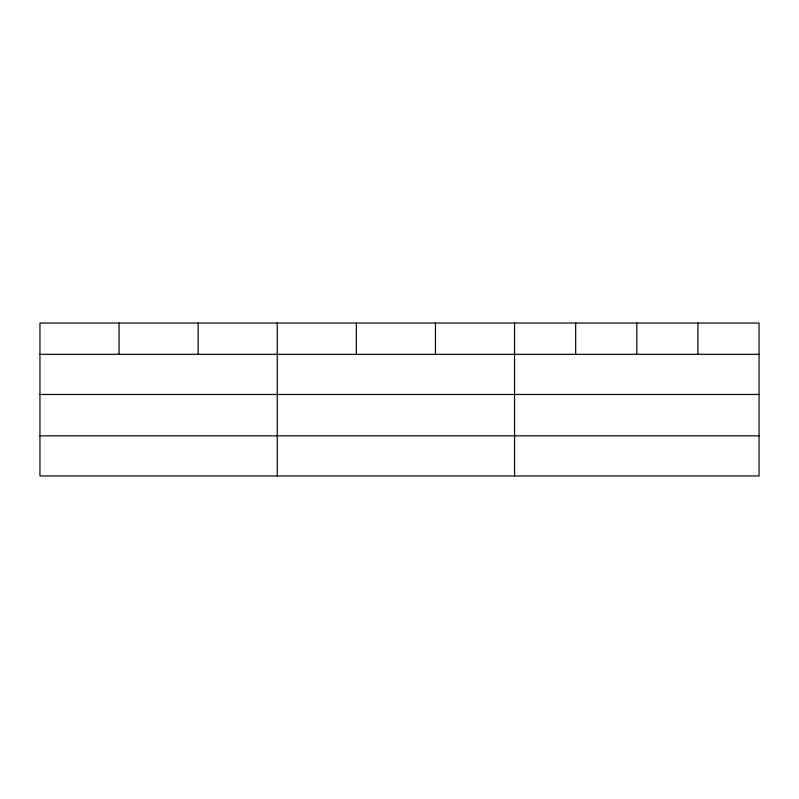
<?xml version="1.0" encoding="UTF-8"?>
<svg xmlns="http://www.w3.org/2000/svg" width="799" height="799" viewBox="0 0 799 799"><rect width="100%" height="100%" fill="white"/><g stroke="black" fill="none" stroke-linecap="round" stroke-linejoin="round"><path stroke-width="1.2" d="M759.05 394.476L759.05 323.046L39.95 323.046L39.95 475.954L759.05 475.954L759.05 394.476L39.95 394.476M39.95 354.337L759.05 354.337M39.95 435.825L759.05 435.825M697.926 323.046L697.926 354.337M636.803 323.046L636.803 354.337M575.679 323.046L575.679 354.337M514.556 323.046L514.556 475.954M435.455 323.046L435.455 354.337M356.354 323.046L356.354 354.337M277.253 323.046L277.253 475.954M198.152 323.046L198.152 354.337M119.051 323.046L119.051 354.337"/></g></svg>
